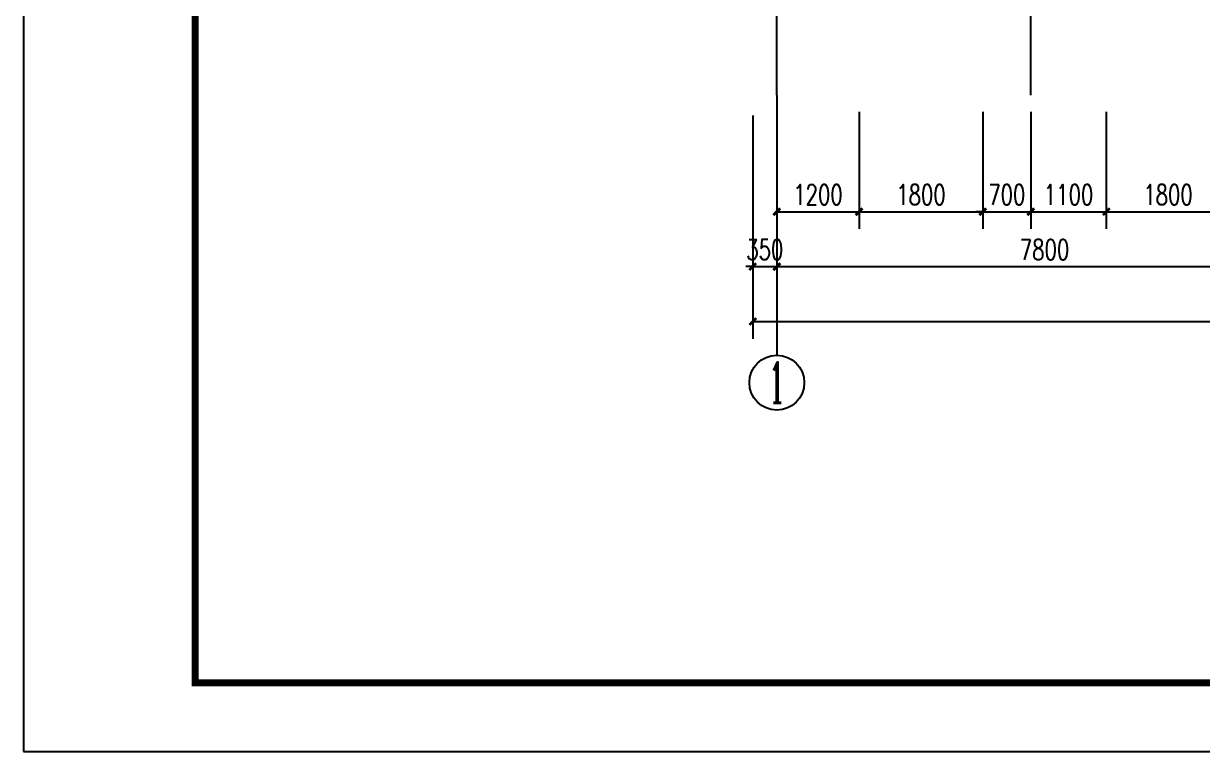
# Model space of a CAD drawing. Extents: x 63793 to 231107, y 20849 to 337643.
# Drawn here: x 132027 to 149199, y 252050 to 262654 of the extents above; entities that cross this region are included whole.
import ezdxf
from ezdxf.enums import TextEntityAlignment as Align

# ---------------------------------------------------------------- set-up
doc = ezdxf.new("R2010")
doc.units = 0
doc.header["$LTSCALE"] = 1000
doc.header["$MEASUREMENT"] = 0
doc.linetypes.add('DOTE', pattern=[2.42, 2, -0.2, 0.02, -0.2])
for name, color, linetype in [('AXIS', 3, 'Continuous'), ('AXIS_TEXT', 7, 'Continuous'), ('DOTE', 1, 'DOTE'), ('PUB_DIM', 3, 'Continuous'), ('PUB_TITLE', 4, 'Continuous')]:
    doc.layers.add(name, color=color, linetype=linetype)
doc.styles.add('_TCH_AXIS', font='COMPLEX', dxfattribs={"bigfont": 'GBCBIG'})
doc.styles.add('_TCH_DIM_T3', font='SIMPLEX', dxfattribs={"width": 0.705882, "bigfont": 'GBCBIG'})
doc.styles.add('COMPLEX', font='COMPLEX')
doc.dimstyles.new('_TCH_ARCH&&100', dxfattribs={"dimtxt": 297.5, "dimasz": 100, "dimexe": 250, "dimexo": 300, "dimgap": 100, "dimtad": 1, "dimdec": 0, "dimzin": 0, "dimdsep": 46, "dimtxsty": '_TCH_DIM_T3', "dimblk": 'ARCHTICK', "dimcen": 0.09, "dimclrt": 7, "dimazin": 2, "dimtfac": 1, "dimtdec": 0, "dimtix": 1, "dimtmove": 2, "dimatfit": 3, "dimfxl": 0, "dimtolj": 1, "dimtzin": 0, "dimarcsym": 0})

# ---------------------------------------------------------------- blocks, each defined once
blk = doc.blocks.new('_ArchTick')
at = {"color": 0, "linetype": 'ByBlock', "const_width": 0.4}
blk.add_lwpolyline([(-0.5, -0.5), (0.5, 0.5)], dxfattribs=at)
blk = doc.blocks.new('*D248')
at = {"layer": 'Defpoints', "color": 0, "transparency": 16777216}
for p in [(147799, 261667), (149599, 261667), (149599, 259913)]:
    blk.add_point(p, dxfattribs=at)
at = {"layer": 'PUB_DIM', "color": 0, "lineweight": -2, "transparency": 16777216}
for p, q in [((147799, 261367), (147799, 259663)), ((149599, 261367), (149599, 259663)), ((147799, 259913), (149599, 259913))]:
    blk.add_line(p, q, dxfattribs=at)
at = {"layer": 'PUB_DIM', "color": 0, "lineweight": -2, "transparency": 16777216, "xscale": 100, "yscale": 100, "zscale": 100, "rotation": 180}
blk.add_blockref('_ArchTick', (147799, 259913), dxfattribs=at)
at = {"layer": 'PUB_DIM', "color": 0, "lineweight": -2, "transparency": 16777216, "xscale": 100, "yscale": 100, "zscale": 100}
blk.add_blockref('_ArchTick', (149599, 259913), dxfattribs=at)
at = {"layer": 'PUB_DIM', "color": 7, "transparency": 16777216, "insert": (148699, 260161), "char_height": 297.5, "attachment_point": 5, "style": '_TCH_DIM_T3'}
blk.add_mtext('\\A1;1800', dxfattribs=at)
blk = doc.blocks.new('*D249')
at = {"layer": 'Defpoints', "color": 0, "transparency": 16777216}
for p in [(146699, 261667), (147799, 261667), (147799, 259913)]:
    blk.add_point(p, dxfattribs=at)
at = {"layer": 'PUB_DIM', "color": 0, "lineweight": -2, "transparency": 16777216}
for p, q in [((146699, 261367), (146699, 259663)), ((147799, 261367), (147799, 259663)), ((146699, 259913), (147799, 259913))]:
    blk.add_line(p, q, dxfattribs=at)
at = {"layer": 'PUB_DIM', "color": 0, "lineweight": -2, "transparency": 16777216, "xscale": 100, "yscale": 100, "zscale": 100, "rotation": 180}
blk.add_blockref('_ArchTick', (146699, 259913), dxfattribs=at)
at = {"layer": 'PUB_DIM', "color": 0, "lineweight": -2, "transparency": 16777216, "xscale": 100, "yscale": 100, "zscale": 100}
blk.add_blockref('_ArchTick', (147799, 259913), dxfattribs=at)
at = {"layer": 'PUB_DIM', "color": 7, "transparency": 16777216, "insert": (147249, 260161), "char_height": 297.5, "attachment_point": 5, "style": '_TCH_DIM_T3'}
blk.add_mtext('\\A1;1100', dxfattribs=at)
blk = doc.blocks.new('*D250')
at = {"layer": 'Defpoints', "color": 0, "transparency": 16777216}
for p in [(145999, 261667), (146699, 261667), (146699, 259913)]:
    blk.add_point(p, dxfattribs=at)
at = {"layer": 'PUB_DIM', "color": 0, "lineweight": -2, "transparency": 16777216}
for p, q in [((145999, 261367), (145999, 259663)), ((146699, 261367), (146699, 259663)), ((145999, 259913), (145899, 259913)), ((145999, 259913), (146699, 259913)), ((146699, 259913), (146799, 259913))]:
    blk.add_line(p, q, dxfattribs=at)
at = {"layer": 'PUB_DIM', "color": 0, "lineweight": -2, "transparency": 16777216, "xscale": 100, "yscale": 100, "zscale": 100}
blk.add_blockref('_ArchTick', (145999, 259913), dxfattribs=at)
at = {"layer": 'PUB_DIM', "color": 0, "lineweight": -2, "transparency": 16777216, "xscale": 100, "yscale": 100, "zscale": 100, "rotation": 180}
blk.add_blockref('_ArchTick', (146699, 259913), dxfattribs=at)
at = {"layer": 'PUB_DIM', "color": 7, "transparency": 16777216, "insert": (146349, 260161), "char_height": 297.5, "attachment_point": 5, "style": '_TCH_DIM_T3'}
blk.add_mtext('\\A1;700', dxfattribs=at)
blk = doc.blocks.new('*D251')
at = {"layer": 'Defpoints', "color": 0, "transparency": 16777216}
for p in [(144199, 261667), (145999, 261667), (145999, 259913)]:
    blk.add_point(p, dxfattribs=at)
at = {"layer": 'PUB_DIM', "color": 0, "lineweight": -2, "transparency": 16777216}
for p, q in [((144199, 261367), (144199, 259663)), ((145999, 261367), (145999, 259663)), ((144199, 259913), (145999, 259913))]:
    blk.add_line(p, q, dxfattribs=at)
at = {"layer": 'PUB_DIM', "color": 0, "lineweight": -2, "transparency": 16777216, "xscale": 100, "yscale": 100, "zscale": 100, "rotation": 180}
blk.add_blockref('_ArchTick', (144199, 259913), dxfattribs=at)
at = {"layer": 'PUB_DIM', "color": 0, "lineweight": -2, "transparency": 16777216, "xscale": 100, "yscale": 100, "zscale": 100}
blk.add_blockref('_ArchTick', (145999, 259913), dxfattribs=at)
at = {"layer": 'PUB_DIM', "color": 7, "transparency": 16777216, "insert": (145099, 260161), "char_height": 297.5, "attachment_point": 5, "style": '_TCH_DIM_T3'}
blk.add_mtext('\\A1;1800', dxfattribs=at)
blk = doc.blocks.new('*D252')
at = {"layer": 'Defpoints', "color": 0, "transparency": 16777216}
for p in [(142999, 261667), (144199, 261667), (144199, 259913)]:
    blk.add_point(p, dxfattribs=at)
at = {"layer": 'PUB_DIM', "color": 0, "lineweight": -2, "transparency": 16777216}
for p, q in [((142999, 261367), (142999, 259663)), ((144199, 261367), (144199, 259663)), ((142999, 259913), (144199, 259913))]:
    blk.add_line(p, q, dxfattribs=at)
at = {"layer": 'PUB_DIM', "color": 0, "lineweight": -2, "transparency": 16777216, "xscale": 100, "yscale": 100, "zscale": 100, "rotation": 180}
blk.add_blockref('_ArchTick', (142999, 259913), dxfattribs=at)
at = {"layer": 'PUB_DIM', "color": 0, "lineweight": -2, "transparency": 16777216, "xscale": 100, "yscale": 100, "zscale": 100}
blk.add_blockref('_ArchTick', (144199, 259913), dxfattribs=at)
at = {"layer": 'PUB_DIM', "color": 7, "transparency": 16777216, "insert": (143599, 260161), "char_height": 297.5, "attachment_point": 5, "style": '_TCH_DIM_T3'}
blk.add_mtext('\\A1;1200', dxfattribs=at)
blk = doc.blocks.new('*D265')
at = {"layer": 'AXIS', "color": 0, "lineweight": -2, "transparency": 16777216}
for p, q in [((142649, 261313), (142649, 258863)), ((142999, 261313), (142999, 258863)), ((142649, 259113), (142549, 259113)), ((142649, 259113), (142999, 259113)), ((142999, 259113), (143099, 259113))]:
    blk.add_line(p, q, dxfattribs=at)
at = {"layer": 'Defpoints', "color": 0, "transparency": 16777216}
for p in [(142649, 261613), (142999, 261613), (142999, 259113)]:
    blk.add_point(p, dxfattribs=at)
at = {"layer": 'AXIS', "color": 0, "lineweight": -2, "transparency": 16777216, "xscale": 100, "yscale": 100, "zscale": 100}
blk.add_blockref('_ArchTick', (142649, 259113), dxfattribs=at)
at = {"layer": 'AXIS', "color": 0, "lineweight": -2, "transparency": 16777216, "xscale": 100, "yscale": 100, "zscale": 100, "rotation": 180}
blk.add_blockref('_ArchTick', (142999, 259113), dxfattribs=at)
at = {"layer": 'AXIS', "color": 7, "transparency": 16777216, "insert": (142824, 259361), "char_height": 297.5, "attachment_point": 5, "style": '_TCH_DIM_T3'}
blk.add_mtext('\\A1;350', dxfattribs=at)
blk = doc.blocks.new('*D266')
at = {"layer": 'AXIS', "color": 0, "lineweight": -2, "transparency": 16777216}
for p, q in [((142999, 261313), (142999, 258863)), ((150799, 261313), (150799, 258863)), ((142999, 259113), (150799, 259113))]:
    blk.add_line(p, q, dxfattribs=at)
at = {"layer": 'Defpoints', "color": 0, "transparency": 16777216}
for p in [(142999, 261613), (150799, 261613), (150799, 259113)]:
    blk.add_point(p, dxfattribs=at)
at = {"layer": 'AXIS', "color": 0, "lineweight": -2, "transparency": 16777216, "xscale": 100, "yscale": 100, "zscale": 100, "rotation": 180}
blk.add_blockref('_ArchTick', (142999, 259113), dxfattribs=at)
at = {"layer": 'AXIS', "color": 0, "lineweight": -2, "transparency": 16777216, "xscale": 100, "yscale": 100, "zscale": 100}
blk.add_blockref('_ArchTick', (150799, 259113), dxfattribs=at)
at = {"layer": 'AXIS', "color": 7, "transparency": 16777216, "insert": (146899, 259361), "char_height": 297.5, "attachment_point": 5, "style": '_TCH_DIM_T3'}
blk.add_mtext('\\A1;7800', dxfattribs=at)
blk = doc.blocks.new('*D274')
at = {"layer": 'AXIS', "color": 0, "lineweight": -2, "transparency": 16777216}
for p, q in [((142649, 261313), (142649, 258063)), ((204549, 261313), (204549, 258063)), ((142649, 258313), (204549, 258313))]:
    blk.add_line(p, q, dxfattribs=at)
at = {"layer": 'Defpoints', "color": 0, "transparency": 16777216}
for p in [(142649, 261613), (204549, 261613), (204549, 258313)]:
    blk.add_point(p, dxfattribs=at)
at = {"layer": 'AXIS', "color": 0, "lineweight": -2, "transparency": 16777216, "xscale": 100, "yscale": 100, "zscale": 100, "rotation": 180}
blk.add_blockref('_ArchTick', (142649, 258313), dxfattribs=at)
at = {"layer": 'AXIS', "color": 0, "lineweight": -2, "transparency": 16777216, "xscale": 100, "yscale": 100, "zscale": 100}
blk.add_blockref('_ArchTick', (204549, 258313), dxfattribs=at)
at = {"layer": 'AXIS', "color": 7, "transparency": 16777216, "insert": (173599, 258561), "char_height": 297.5, "attachment_point": 5, "style": '_TCH_DIM_T3'}
blk.add_mtext('\\A1;61900', dxfattribs=at)
blk = doc.blocks.new('_AXISO')
blk.add_circle((0, 0), 0.5)
at = {"layer": 'AXIS_TEXT', "style": 'COMPLEX', "width": 1.041667}
blk.add_attdef('A', text='', height=0.56, dxfattribs=at).set_placement((-0.25, -0.28), (0.25, -0.28), align=Align.FIT)

msp = doc.modelspace()

# ---------------------------------------------------------------- linework, layer by layer
at = {"layer": 'AXIS'}
msp.add_line((142999.3, 261612.7), (142999.3, 257822.6), dxfattribs=at)
at = {"layer": 'DOTE'}
for p, q in [((142999.3, 261612.7), (142999.3, 287895.5)), ((146699.3, 261612.7), (146699.3, 271938.9))]:
    msp.add_line(p, q, dxfattribs=at)
at = {"layer": 'PUB_TITLE'}
msp.add_lwpolyline([(132027.2, 252050.1), (221227.2, 252050.1), (221227.2, 294050.1), (132027.2, 294050.1)], close=True, dxfattribs=at)
at = {"layer": 'PUB_TITLE', "const_width": 100}
msp.add_lwpolyline([(134527.2, 253050.1), (220227.2, 253050.1), (220227.2, 293050.1), (134527.2, 293050.1)], close=True, dxfattribs=at)

# ---------------------------------------------------------------- block references
at = {"layer": 'AXIS'}
ref = msp.add_blockref('_AXISO', (142999.3, 257422.6), dxfattribs=dict(at, xscale=800, yscale=800, zscale=800))
ref.add_attrib('A', '1', dxfattribs={"layer": 'AXIS_TEXT', "height": 588.3, "style": '_TCH_AXIS'}).set_placement((142873.2, 257128.4), (143125.3, 257128.4), align=Align.FIT)

# ---------------------------------------------------------------- dimensions: what is measured, and where the dimension line sits
for p1, p2, distance, text, picture, middle in [((142649.3, 261612.7), (142999.3, 261612.7), -2500, '350', '*D265', (142824.3, 259361.4)), ((142649.3, 261612.7), (204549.3, 261612.7), -3300, '61900', '*D274', (173599.3, 258561.4)), ((142999.3, 261612.7), (150799.3, 261612.7), -2500, '7800', '*D266', (146899.3, 259361.4))]:
    dim = msp.add_aligned_dim(p1=p1, p2=p2, distance=distance, text=text, dimstyle='_TCH_ARCH&&100', dxfattribs=at)
    dim.commit()
    dim.dimension.update_dxf_attribs({"geometry": picture, "text_midpoint": middle})
at = {"layer": 'PUB_DIM'}
for p1, p2, text, picture, middle in [((142999.3, 261667.1), (144199.3, 261667.1), '1200', '*D252', (143599.3, 260161.4)), ((144199.3, 261667.1), (145999.3, 261667.1), '1800', '*D251', (145099.3, 260161.4)), ((145999.3, 261667.1), (146699.3, 261667.1), '700', '*D250', (146349.3, 260161.4)), ((146699.3, 261667.1), (147799.3, 261667.1), '1100', '*D249', (147249.3, 260161.4)), ((147799.3, 261667.1), (149599.3, 261667.1), '1800', '*D248', (148699.3, 260161.4))]:
    dim = msp.add_aligned_dim(p1=p1, p2=p2, distance=-1754.5, text=text, dimstyle='_TCH_ARCH&&100', dxfattribs=at)
    dim.commit()
    dim.dimension.update_dxf_attribs({"geometry": picture, "text_midpoint": middle})

doc.saveas('drawing.dxf')
